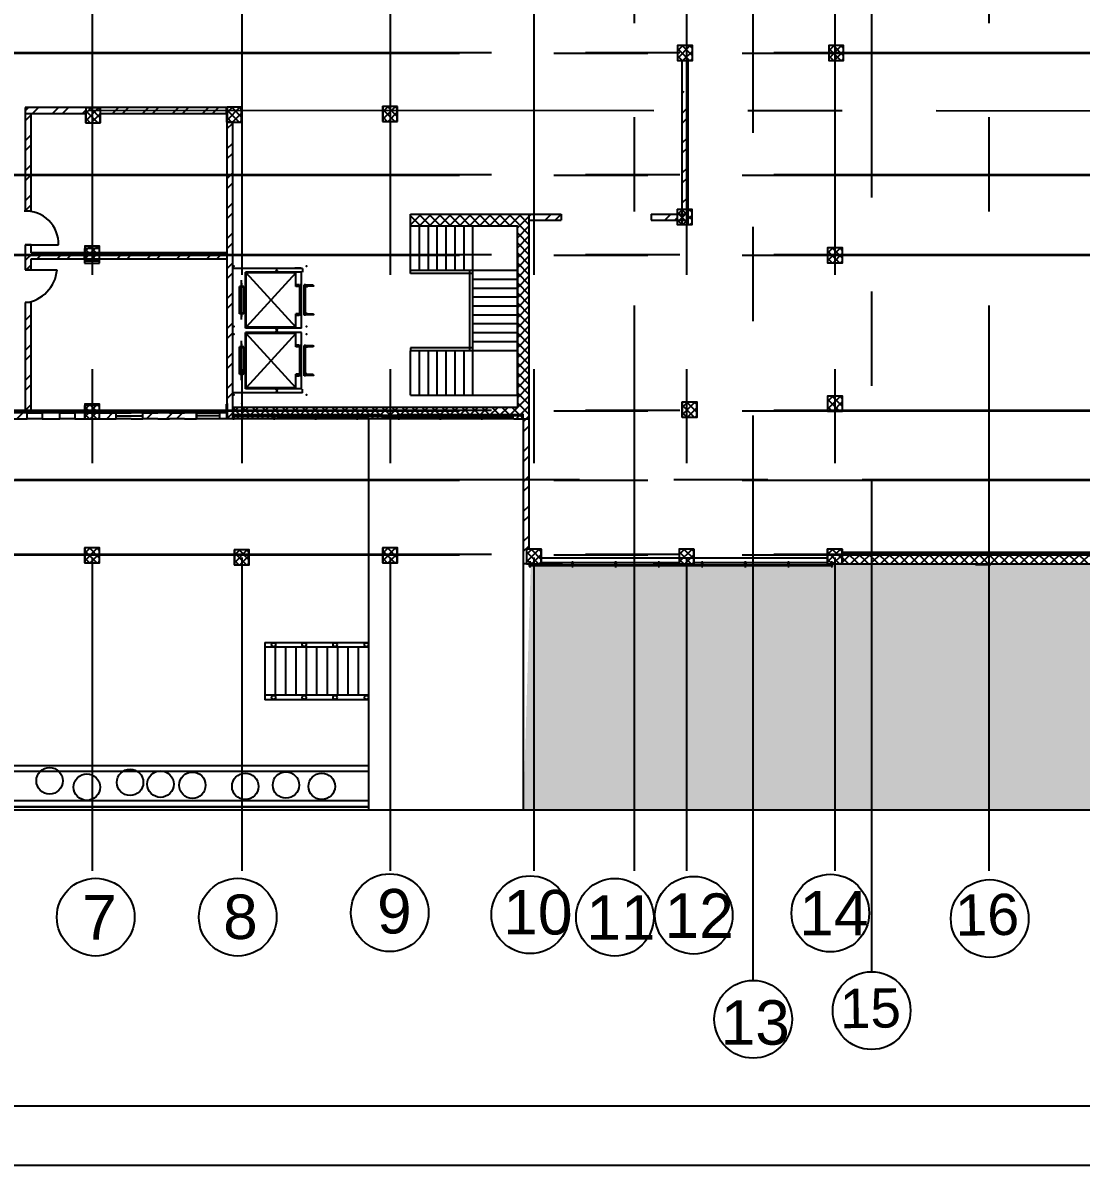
# Model space of a CAD drawing. Header units: millimetres. Extents: x 3062 to 3755, y 1606 to 1663.
# Drawn here: x 3095.24 to 3113.08, y 1606.32 to 1625.57 of the extents above; entities that cross this region are included whole.
import ezdxf

# ---------------------------------------------------------------- set-up
doc = ezdxf.new("R2010")
doc.units = ezdxf.units.MM
doc.linetypes.add('CENTER2', pattern=[28.575, 19.05, -3.175, 3.175, -3.175])
doc.linetypes.add('Dash', pattern=[6.35, 3.175, -3.175])
for name, color, linetype, lineweight in [('A-COLS', 52, 'Continuous', 9), ('A-GLAZ-CURT', 52, 'Continuous', 9), ('A-GLAZ-CWMG', 51, 'Continuous', 9)]:
    doc.layers.add(name, color=color, linetype=linetype, lineweight=lineweight)
for name, color, linetype in [('A-Flor-Strs', 12, 'Continuous'), ('m7aor', 4, 'Continuous'), ('WORK', 7, 'Continuous')]:
    doc.layers.add(name, color=color, linetype=linetype)
doc.styles.get("Standard").update_dxf_attribs({"font": 'arial.ttf'})
pattern_1 = [(45, (1101.66629, 870.09047), (-0.084189901, 0.084189901), []), (135, (1101.66629, 870.09047), (-0.084189901, -0.084189901), [])]
pattern_2 = [(45, (1101.6663, 870.09047), (-0.252569703, 0.252569703), []), (45, (1101.83467, 870.09047), (-0.252569703, 0.252569703), [])]

# ---------------------------------------------------------------- blocks, each defined once
blk = doc.blocks.new('M_Rectangular Column - 50_50-377117-Level 1')
at = {"layer": 'A-COLS'}
for p, q in [((250, 250), (-250, 250)), ((-250, 250), (-250, -250)), ((250, -250), (250, 250)), ((-250, -250), (250, -250))]:
    blk.add_line(p, q, dxfattribs=at)
blk = doc.blocks.new('M_Rectangular Column - 50_50-407330-Level 1')
at = {"layer": 'A-COLS', "lineweight": 25}
for p, q in [((250, 250), (-250, 250)), ((-250, 250), (-250, -250)), ((250, -250), (250, 250)), ((-250, -250), (250, -250))]:
    blk.add_line(p, q, dxfattribs=at)
blk = doc.blocks.new('System Panel - Glazed-V11-Level 1')
at = {"layer": 'A-GLAZ-CURT', "lineweight": 18}
for p, q in [((704, 49), (-704, 49)), ((-704, 49), (-704, 25)), ((-704, 25), (704, 25)), ((704, 25), (704, 49))]:
    blk.add_line(p, q, dxfattribs=at)
blk = doc.blocks.new('System Panel - Glazed-V16-Level 1')
at = {"layer": 'A-GLAZ-CURT', "lineweight": 18}
for p, q in [((704, 49), (-704, 49)), ((-704, 49), (-704, 25)), ((-704, 25), (704, 25)), ((704, 25), (704, 49))]:
    blk.add_line(p, q, dxfattribs=at)
blk = doc.blocks.new('System Panel - Glazed-V18-Level 1')
at = {"layer": 'A-GLAZ-CURT', "lineweight": 18}
for p, q in [((691, 49), (-691, 49)), ((-691, 49), (-691, 25)), ((-691, 25), (691, 25)), ((691, 25), (691, 49))]:
    blk.add_line(p, q, dxfattribs=at)
blk = doc.blocks.new('Rectangular Mullion - 50 x 150mm-V24-Level 1')
at = {"layer": 'A-GLAZ-CWMG'}
blk.add_line((151507, -39912), (151507, -38630), dxfattribs=at)
blk = doc.blocks.new('Rectangular Mullion - 50 x 150mm-403559-Level 1')
at = {"layer": 'A-GLAZ-CWMG'}
blk.add_line((151507, -20969), (151507, -19562), dxfattribs=at)
blk = doc.blocks.new('Rectangular Mullion - 50 x 150mm-V26-Level 1')
at = {"layer": 'A-GLAZ-CWMG'}
blk.add_line((151507, -48270), (151507, -47247), dxfattribs=at)
blk = doc.blocks.new('Rectangular Mullion - 50 x 150mm-V27-Level 1')
at = {"layer": 'A-GLAZ-CWMG', "lineweight": 25}
for p, q in [((-50, 75), (0, 75)), ((-50, -75), (-50, 75)), ((0, 75), (0, -75)), ((0, -75), (-50, -75))]:
    blk.add_line(p, q, dxfattribs=at)
blk = doc.blocks.new('Rectangular Mullion - 50 x 150mm-V29-Level 1')
at = {"layer": 'A-GLAZ-CWMG', "lineweight": 25}
for p, q in [((-25, 75), (25, 75)), ((-25, -75), (-25, 75)), ((25, 75), (25, -75)), ((25, -75), (-25, -75))]:
    blk.add_line(p, q, dxfattribs=at)
blk = doc.blocks.new('Rectangular Mullion - 50 x 150mm-V30-Level 1')
at = {"layer": 'A-GLAZ-CWMG', "lineweight": 25}
for p, q in [((-25, 75), (25, 75)), ((-25, -75), (-25, 75)), ((25, 75), (25, -75)), ((25, -75), (-25, -75))]:
    blk.add_line(p, q, dxfattribs=at)
blk = doc.blocks.new('System Panel - Glazed-413818-Level 1')
at = {"layer": 'A-GLAZ-CURT', "lineweight": 18}
for p, q in [((663, 49), (-663, 49)), ((-663, 49), (-663, 25)), ((-663, 25), (663, 25)), ((663, 25), (663, 49))]:
    blk.add_line(p, q, dxfattribs=at)
blk = doc.blocks.new('System Panel - Glazed-413819-Level 1')
at = {"layer": 'A-GLAZ-CURT', "lineweight": 18}
for p, q in [((675, 49), (-675, 49)), ((-675, 49), (-675, 25)), ((-675, 25), (675, 25)), ((675, 25), (675, 49))]:
    blk.add_line(p, q, dxfattribs=at)
blk = doc.blocks.new('System Panel - Glazed-V52-Level 1')
at = {"layer": 'A-GLAZ-CURT', "lineweight": 18}
for p, q in [((675, 49), (-675, 49)), ((-675, 49), (-675, 25)), ((-675, 25), (675, 25)), ((675, 25), (675, 49))]:
    blk.add_line(p, q, dxfattribs=at)
blk = doc.blocks.new('Rectangular Mullion - 50 x 150mm-413814-Level 1')
at = {"layer": 'A-GLAZ-CWMG'}
blk.add_line((146407, -57305), (146407, -58630), dxfattribs=at)
blk = doc.blocks.new('Rectangular Mullion - 50 x 150mm-413815-Level 1')
at = {"layer": 'A-GLAZ-CWMG'}
blk.add_line((146407, -55905), (146407, -57255), dxfattribs=at)
blk = doc.blocks.new('Rectangular Mullion - 50 x 150mm-V53-Level 1')
at = {"layer": 'A-GLAZ-CWMG'}
for p, q in [((146407, -53105), (146407, -53130)), ((146407, -53630), (146407, -54455))]:
    blk.add_line(p, q, dxfattribs=at)
blk = doc.blocks.new('Rectangular Mullion - 50 x 150mm-V34-Level 1')
at = {"layer": 'A-GLAZ-CWMG', "lineweight": 25}
for p, q in [((-50, 75), (0, 75)), ((-50, -75), (-50, 75)), ((0, 75), (0, -75)), ((0, -75), (-50, -75))]:
    blk.add_line(p, q, dxfattribs=at)
blk = doc.blocks.new('Rectangular Mullion - 50 x 150mm-V41-Level 1')
at = {"layer": 'A-GLAZ-CWMG', "lineweight": 25}
for p, q in [((0, 75), (-50, 75)), ((-50, 75), (-50, -75)), ((0, -75), (0, 75)), ((-50, -75), (0, -75))]:
    blk.add_line(p, q, dxfattribs=at)
blk = doc.blocks.new('Rectangular Mullion - 50 x 150mm-V42-Level 1')
at = {"layer": 'A-GLAZ-CWMG', "lineweight": 25}
for p, q in [((-25, 75), (25, 75)), ((-25, -75), (-25, 75)), ((25, 75), (25, -75)), ((25, -75), (-25, -75))]:
    blk.add_line(p, q, dxfattribs=at)
blk = doc.blocks.new('System Panel - Glazed-V17-Level 1')
at = {"layer": 'A-GLAZ-CURT', "lineweight": 18}
for p, q in [((704, 49), (-704, 49)), ((-704, 49), (-704, 25)), ((-704, 25), (704, 25)), ((704, 25), (704, 49))]:
    blk.add_line(p, q, dxfattribs=at)
blk = doc.blocks.new('Rectangular Mullion - 50 x 150mm-V25-Level 1')
at = {"layer": 'A-GLAZ-CWMG'}
for p, q in [((151507, -43130), (151507, -42876)), ((151507, -44283), (151507, -43630))]:
    blk.add_line(p, q, dxfattribs=at)
blk = doc.blocks.new('Rectangular Mullion - 50 x 150mm-V31-Level 1')
at = {"layer": 'A-GLAZ-CWMG', "lineweight": 25}
for p, q in [((-25, 75), (25, 75)), ((-25, -75), (-25, 75)), ((25, 75), (25, -75)), ((25, -75), (-25, -75))]:
    blk.add_line(p, q, dxfattribs=at)
blk = doc.blocks.new('AP11AA')
for p, q in [((-945, 166), (-945, 2063)), ((945, 2063), (-945, 2063)), ((-915, 366), (-915, 2033)), ((915, 2033), (-915, 2033)), ((915, 366), (-915, 2033)), ((-915, 366), (915, 2033)), ((658, 2188), (-668, 2188)), ((-535, 2163), (-535, 2213)), ((-485, 2163), (-485, 2213)), ((-435, 2213), (-485, 2213)), ((-435, 2163), (-485, 2163)), ((460, 2263), (-460, 2263)), ((-460, 2113), (-460, 2263)), ((460, 2113), (-460, 2113)), ((-435, 2163), (-435, 2213)), ((485, 2213), (435, 2213)), ((435, 2163), (435, 2213)), ((485, 2163), (435, 2163)), ((460, 2113), (460, 2263)), ((485, 2163), (485, 2213)), ((535, 2163), (535, 2213)), ((915, 366), (915, 2033)), ((945, 166), (945, 2063)), ((-1070, 957), (-1070, 1057)), ((-970, 1007), (-1070, 1007)), ((-970, 957), (-970, 1057)), ((970, 957), (970, 1057)), ((970, 1007), (1070, 1007)), ((1070, 957), (1070, 1057)), ((945, 166), (-945, 166)), ((-460, 366), (-915, 366)), ((-520, 246), (-520, 366)), ((-460, 246), (-520, 246)), ((510, 226), (-510, 226)), ((-510, 186), (-510, 226)), ((510, 186), (-510, 186)), ((510, 79), (-510, 79)), ((-510, 39), (-510, 79)), ((510, 39), (-510, 39)), ((-500, -225), (-500, 25)), ((-460, 25), (-500, 25)), ((-460, 246), (-460, 366)), ((-450, -15), (-450, 15)), ((0, 186), (0, 226)), ((0, 39), (0, 79)), ((450, -15), (450, 15)), ((915, 366), (460, 366)), ((460, 246), (460, 366)), ((520, 246), (460, 246)), ((500, 25), (460, 25)), ((500, -225), (500, 25)), ((510, 186), (510, 226)), ((510, 39), (510, 79)), ((520, 246), (520, 366)), ((-480, -235), (-490, -235)), ((-470, -225), (-470, -25)), ((-460, -25), (-470, -25)), ((470, -25), (460, -25)), ((470, -225), (470, -25)), ((490, -235), (480, -235))]:
    blk.add_line(p, q)
for centre, start, end in [((-460, 15), 0, 90), ((460, 15), 90, 180), ((-490, -225), 180, 270), ((-480, -225), 270, 0), ((-460, -15), 270, 0), ((460, -15), 180, 270), ((480, -225), 180, 270), ((490, -225), 270, 0)]:
    blk.add_arc(centre, 10, start, end)
for p in [(-1150, 2450), (1150, 2450), (-1150, 0), (1150, 0)]:
    blk.add_point(p)

msp = doc.modelspace()

# ---------------------------------------------------------------- hatches: boundary and pattern name
at = {"layer": 'WORK'}
h = msp.add_hatch(dxfattribs=at)
h.set_pattern_fill('EARTH', color=256, scale=0.105)
h.set_pattern_definition([(0, (1095.5459, 866.78954), (0.66675, 0.66675), [0.66675, -0.66675]), (0, (1095.5459, 867.0396), (0.66675, 0.66675), [0.66675, -0.66675]), (0, (1095.5459, 867.2896), (0.66675, 0.66675), [0.66675, -0.66675]), (90, (1095.62924, 867.37295), (-0.66675, 0.66675), [0.66675, -0.66675]), (90, (1095.8793, 867.37295), (-0.66675, 0.66675), [0.66675, -0.66675]), (90, (1096.1293, 867.37295), (-0.66675, 0.66675), [0.66675, -0.66675])])
h.paths.add_polyline_path([(3129.257, 1643.407), (3103.676, 1643.407), (3103.676, 1639.41), (3105.425, 1639.41), (3105.425, 1639.424), (3105.676, 1639.424), (3107.425, 1639.422), (3107.425, 1639.424), (3107.676, 1639.424), (3109.425, 1639.422), (3109.425, 1639.424), (3109.676, 1639.424), (3121.676, 1639.41), (3121.676, 1628.988), (3119.176, 1628.988), (3119.176, 1616.452), (3118.92, 1616.452), (3108.888, 1616.452), (3108.888, 1616.41), (3108.801, 1616.41), (3108.801, 1616.423), (3108.159, 1616.423), (3108.159, 1616.41), (3108.134, 1616.41), (3107.431, 1616.423), (3107.431, 1616.41), (3107.406, 1616.41), (3106.702, 1616.423), (3106.702, 1616.41), (3106.551, 1616.41), (3106.551, 1616.423), (3105.974, 1616.423), (3105.974, 1616.41), (3105.949, 1616.41), (3105.245, 1616.423), (3105.245, 1616.41), (3105.22, 1616.41), (3104.517, 1616.423), (3104.517, 1616.41), (3104.492, 1616.41), (3103.801, 1616.423), (3103.801, 1616.41), (3103.676, 1612.307), (3129.257, 1612.307)])
h = msp.add_hatch(dxfattribs=at)
h.set_pattern_fill('ANSI32', color=256, scale=0.0375)
h.set_pattern_definition(pattern_2)
h.paths.add_polyline_path([(3106.448, 1627.871), (3106.348, 1627.871), (3106.348, 1626.948), (3106.448, 1626.948)])
h.paths.add_polyline_path([(3106.448, 1624.422), (3106.348, 1624.422), (3106.348, 1622.428), (3106.448, 1622.428)])
h.paths.add_polyline_path([(3106.274, 1622.347), (3105.833, 1622.347), (3105.833, 1622.247), (3106.274, 1622.247)])
h.paths.add_polyline_path([(3104.316, 1622.347), (3103.776, 1622.347), (3103.776, 1622.247), (3104.316, 1622.247)])
at = {"layer": 'WORK', "ltscale": 0.53}
h = msp.add_hatch(dxfattribs=at)
h.set_pattern_fill('ANSI37', color=256, scale=0.028, angle=-90)
h.set_pattern_definition([(315, (2132.63035, 4258.58851), (0.0628617928, 0.0628617928), []), (45, (2132.63035, 4258.58851), (-0.0628617928, 0.0628617928), [])])
h.paths.add_polyline_path([(3106.526, 1624.938), (3106.526, 1625.188), (3106.276, 1625.188), (3106.276, 1624.938), (3106.376, 1624.938)])
h = msp.add_hatch(dxfattribs=at)
h.set_pattern_fill('ANSI37', color=256, scale=0.028, angle=-90)
h.set_pattern_definition([(315, (2135.18087, 4258.58851), (0.0628617928, 0.0628617928), []), (45, (2135.18087, 4258.58851), (-0.0628617928, 0.0628617928), [])])
h.paths.add_polyline_path([(3109.076, 1624.938), (3109.076, 1625.188), (3108.826, 1625.188), (3108.826, 1624.938), (3108.926, 1624.938)])
at = {"layer": 'WORK'}
h = msp.add_hatch(dxfattribs=at)
h.set_pattern_fill('ANSI32', color=256, scale=0.0375)
h.set_pattern_definition(pattern_2)
h.paths.add_polyline_path([(3103.776, 1618.897), (3103.676, 1618.897), (3103.676, 1616.452), (3103.728, 1616.452), (3103.728, 1616.702), (3103.776, 1616.702)])
h.paths.add_polyline_path([(3098.675, 1621.697), (3096.533, 1621.697), (3096.533, 1621.597), (3098.675, 1621.597)])
h.paths.add_polyline_path([(3098.776, 1623.899), (3098.681, 1623.899), (3098.676, 1623.899), (3098.676, 1621.697), (3098.676, 1618.997), (3098.675, 1618.997), (3098.676, 1618.897), (3098.776, 1618.897), (3098.776, 1619.097)])
h.paths.add_polyline_path([(3098.674, 1624.147), (3096.299, 1624.147), (3096.299, 1624.138), (3096.549, 1624.138), (3096.549, 1624.047), (3098.675, 1624.047)])
h.paths.add_polyline_path([(3096.299, 1624.147), (3095.278, 1624.147), (3095.278, 1624.047), (3096.294, 1624.047), (3096.294, 1623.888), (3096.299, 1623.888)])
h.paths.add_polyline_path([(3095.378, 1624.047), (3095.278, 1624.047), (3095.278, 1622.397), (3095.378, 1622.397)])
h.paths.add_polyline_path([(3096.278, 1621.697), (3095.378, 1621.697), (3095.378, 1621.83), (3095.278, 1621.83), (3095.278, 1621.41), (3095.378, 1621.41), (3095.378, 1621.597), (3096.278, 1621.597)])
h.paths.add_polyline_path([(3094.176, 1618.897), (3095.313, 1618.897), (3095.313, 1618.997), (3095.278, 1618.997), (3094.201, 1618.997), (3094.201, 1618.96), (3094.176, 1618.96), (3094.176, 1619.035), (3094.176, 1623.057), (3094.127, 1623.057), (3094.127, 1622.807), (3094.076, 1622.807), (3094.076, 1621.77), (3094.136, 1621.77), (3094.136, 1621.52), (3094.076, 1621.52), (3094.076, 1619.222), (3094.156, 1619.222), (3094.156, 1618.972), (3094.076, 1618.972), (3094.076, 1616.747), (3094.156, 1616.747), (3094.156, 1616.497), (3094.076, 1616.497), (3094.076, 1616.46), (3094.051, 1616.46), (3094.051, 1616.497), (3093.906, 1616.497), (3093.906, 1616.51), (3093.363, 1616.51), (3093.363, 1616.46), (3093.338, 1616.46), (3093.338, 1616.51), (3092.638, 1616.51), (3092.638, 1616.46), (3092.613, 1616.46), (3092.613, 1616.51), (3091.913, 1616.51), (3091.913, 1616.46), (3091.888, 1616.46), (3091.888, 1616.522), (3091.188, 1616.522), (3091.188, 1616.46), (3091.163, 1616.46), (3091.163, 1616.497), (3090.463, 1616.497), (3090.463, 1616.46), (3090.438, 1616.46), (3090.438, 1616.497), (3089.738, 1616.497), (3089.738, 1616.46), (3089.713, 1616.46), (3089.713, 1616.497), (3089.026, 1616.497), (3089.026, 1616.46), (3089.001, 1616.46), (3089.001, 1616.469), (3088.747, 1616.469), (3088.747, 1616.719), (3088.776, 1616.719), (3088.776, 1619.026), (3088.744, 1619.026), (3088.744, 1619.276), (3088.776, 1619.276), (3088.776, 1621.524), (3088.746, 1621.524), (3088.746, 1621.774), (3088.776, 1621.774), (3088.776, 1622.803), (3088.737, 1622.803), (3088.732, 1622.803), (3088.732, 1623.057), (3088.332, 1623.057), (3088.332, 1622.957), (3088.676, 1622.957), (3088.676, 1617.747), (3088.676, 1617.71), (3088.651, 1617.71), (3088.651, 1617.747), (3088.353, 1617.747), (3088.353, 1617.647), (3088.676, 1617.647), (3088.676, 1616.397), (3094.176, 1616.397)])
h.paths.add_polyline_path([(3095.378, 1620.857), (3095.278, 1620.857), (3095.278, 1618.997), (3095.313, 1618.997), (3095.378, 1618.997)])
at = {"layer": 'WORK', "ltscale": 0.53}
h = msp.add_hatch(dxfattribs=at)
h.set_pattern_fill('ANSI37', color=256, scale=0.028, angle=-90)
h.set_pattern_definition([(315, (2122.65366, 4257.53845), (0.0628617928, 0.0628617928), []), (45, (2122.65366, 4257.53845), (-0.0628617928, 0.0628617928), [])])
h.paths.add_polyline_path([(3096.549, 1623.888), (3096.549, 1624.138), (3096.299, 1624.138), (3096.299, 1623.888), (3096.399, 1623.888)])
h = msp.add_hatch(dxfattribs=at)
h.set_pattern_fill('ANSI37', color=256, scale=0.028, angle=-90)
h.set_pattern_definition([(315, (2125.03559, 4257.54895), (0.0628617928, 0.0628617928), []), (45, (2125.03559, 4257.54895), (-0.0628617928, 0.0628617928), [])])
h.paths.add_polyline_path([(3098.931, 1623.899), (3098.931, 1624.149), (3098.681, 1624.149), (3098.681, 1623.899), (3098.781, 1623.899)])
h = msp.add_hatch(dxfattribs=at)
h.set_pattern_fill('ANSI37', color=256, scale=0.028, angle=-90)
h.set_pattern_definition([(315, (2127.66059, 4257.56248), (0.0628617928, 0.0628617928), []), (45, (2127.66059, 4257.56248), (-0.0628617928, 0.0628617928), [])])
h.paths.add_polyline_path([(3101.556, 1623.912), (3101.556, 1624.162), (3101.306, 1624.162), (3101.306, 1623.912), (3101.406, 1623.912)])
at = {"layer": 'WORK'}
h = msp.add_hatch(dxfattribs=at)
h.set_pattern_fill('ANSI32', color=256, scale=0.0375)
h.set_pattern_definition(pattern_2)
h.paths.add_polyline_path([(3098.163, 1618.997), (3097.963, 1618.997), (3097.913, 1618.997), (3097.713, 1618.997), (3097.513, 1618.997), (3097.263, 1618.997), (3097.263, 1618.897), (3097.513, 1618.897), (3097.713, 1618.897), (3097.963, 1618.897), (3098.163, 1618.897)])
h.paths.add_polyline_path([(3096.813, 1618.997), (3096.533, 1618.997), (3096.533, 1618.897), (3096.813, 1618.897)])
h.paths.add_polyline_path([(3098.675, 1618.997), (3098.553, 1618.997), (3098.553, 1618.897), (3098.676, 1618.897)])
h.paths.add_polyline_path([(3098.776, 1623.899), (3098.676, 1623.899), (3098.676, 1621.697), (3098.676, 1618.997), (3098.675, 1618.997), (3098.676, 1618.897), (3098.776, 1618.897), (3098.776, 1619.097)])
h.paths.add_polyline_path([(3098.93, 1619.153), (3098.93, 1619.253), (3098.776, 1619.253), (3098.776, 1619.153)])
h = msp.add_hatch(dxfattribs=at)
h.set_pattern_fill('ANSI32', color=256, scale=0.0375)
h.set_pattern_definition(pattern_2)
h.paths.add_polyline_path([(3091.298, 1623.042), (3091.548, 1623.042), (3091.554, 1623.042), (3091.554, 1622.957), (3092.028, 1622.957), (3092.028, 1623.057), (3090.734, 1623.057), (3090.734, 1622.957), (3091.298, 1622.957)], flags=17)
h.paths.add_polyline_path([(3089.914, 1623.057), (3088.737, 1623.057), (3088.737, 1623.053), (3088.988, 1623.053), (3088.988, 1622.957), (3089.914, 1622.957)], flags=17)
h.paths.add_polyline_path([(3088.732, 1623.057), (3088.332, 1623.057), (3088.332, 1622.957), (3088.676, 1622.957), (3088.676, 1617.747), (3088.676, 1617.71), (3088.651, 1617.71), (3088.651, 1617.747), (3088.353, 1617.747), (3088.353, 1617.647), (3088.676, 1617.647), (3088.676, 1616.397), (3094.176, 1616.397), (3094.176, 1618.897), (3095.313, 1618.897), (3095.313, 1618.997), (3094.201, 1618.997), (3094.201, 1618.96), (3094.176, 1618.96), (3094.176, 1619.035), (3094.176, 1623.057), (3094.127, 1623.057), (3094.127, 1622.807), (3094.076, 1622.807), (3094.076, 1621.77), (3094.136, 1621.77), (3094.136, 1621.52), (3094.076, 1621.52), (3094.076, 1619.222), (3094.156, 1619.222), (3094.156, 1618.972), (3094.076, 1618.972), (3094.076, 1616.747), (3094.156, 1616.747), (3094.156, 1616.497), (3094.076, 1616.497), (3094.076, 1616.46), (3094.051, 1616.46), (3094.051, 1616.497), (3093.906, 1616.497), (3093.906, 1616.51), (3093.363, 1616.51), (3093.363, 1616.46), (3093.338, 1616.46), (3093.338, 1616.51), (3092.638, 1616.51), (3092.638, 1616.46), (3092.613, 1616.46), (3092.613, 1616.51), (3091.913, 1616.51), (3091.913, 1616.46), (3091.888, 1616.46), (3091.888, 1616.522), (3091.188, 1616.522), (3091.188, 1616.46), (3091.163, 1616.46), (3091.163, 1616.497), (3090.463, 1616.497), (3090.463, 1616.46), (3090.438, 1616.46), (3090.438, 1616.497), (3089.738, 1616.497), (3089.738, 1616.46), (3089.713, 1616.46), (3089.713, 1616.497), (3089.026, 1616.497), (3089.026, 1616.46), (3089.001, 1616.46), (3089.001, 1616.469), (3088.747, 1616.469), (3088.747, 1616.719), (3088.776, 1616.719), (3088.776, 1619.026), (3088.744, 1619.026), (3088.744, 1619.276), (3088.776, 1619.276), (3088.776, 1621.524), (3088.746, 1621.524), (3088.746, 1621.774), (3088.776, 1621.774), (3088.776, 1622.803), (3088.737, 1622.803), (3088.732, 1622.803)])
h.paths.add_polyline_path([(3086.311, 1623.048), (3086.316, 1623.057), (3085.511, 1623.057), (3085.511, 1622.957), (3086.311, 1622.957)])
h.paths.add_polyline_path([(3084.842, 1622.957), (3084.067, 1622.957), (3084.067, 1622.801), (3084.061, 1622.801), (3084.061, 1623.051), (3083.817, 1623.051), (3083.811, 1623.051), (3081.524, 1623.057), (3084.842, 1623.057)])
h = msp.add_hatch(dxfattribs=at)
h.set_pattern_fill('ANSI37', color=256, scale=0.0375)
h.set_pattern_definition(pattern_1)
h.paths.add_polyline_path([(3103.776, 1621.597), (3103.776, 1622.347), (3101.776, 1622.347), (3101.776, 1622.147), (3103.576, 1622.147), (3103.576, 1619.297), (3103.576, 1619.097), (3098.776, 1619.097), (3098.776, 1618.897), (3103.516, 1618.897), (3103.776, 1618.897)])
h.paths.add_polyline_path([(3103.676, 1618.975), (3103.676, 1618.9), (3103.651, 1618.9), (3103.651, 1618.947), (3102.988, 1618.947), (3102.988, 1618.959), (3103.651, 1618.959), (3103.651, 1618.975)], flags=16)
h.paths.add_polyline_path([(3102.963, 1618.959), (3102.963, 1618.947), (3102.288, 1618.947), (3102.288, 1618.959)], flags=16)
h.paths.add_polyline_path([(3102.263, 1618.959), (3102.263, 1618.947), (3101.588, 1618.947), (3101.588, 1618.959)], flags=16)
h.paths.add_polyline_path([(3101.563, 1618.959), (3101.563, 1618.947), (3100.888, 1618.947), (3100.888, 1618.959)], flags=16)
h.paths.add_polyline_path([(3098.801, 1618.959), (3099.463, 1618.959), (3099.463, 1618.947), (3098.801, 1618.947)], flags=16)
h.paths.add_polyline_path([(3100.863, 1618.959), (3100.863, 1618.947), (3100.188, 1618.947), (3100.188, 1618.959)], flags=16)
h.paths.add_polyline_path([(3100.163, 1618.959), (3100.163, 1618.947), (3099.488, 1618.947), (3099.488, 1618.959)], flags=16)
at = {"layer": 'WORK', "ltscale": 0.53}
h = msp.add_hatch(dxfattribs=at)
h.set_pattern_fill('ANSI37', color=256, scale=0.028, angle=-90)
h.set_pattern_definition([(315, (2132.62661, 4255.82495), (0.0628617928, 0.0628617928), []), (45, (2132.62661, 4255.82495), (-0.0628617928, 0.0628617928), [])])
h.paths.add_polyline_path([(3106.522, 1622.175), (3106.522, 1622.425), (3106.272, 1622.425), (3106.272, 1622.175), (3106.372, 1622.175)])
h = msp.add_hatch(dxfattribs=at)
h.set_pattern_fill('ANSI37', color=256, scale=0.028, angle=-90)
h.set_pattern_definition([(315, (2122.63787, 4255.21002), (0.0628617928, 0.0628617928), []), (45, (2122.63787, 4255.21002), (-0.0628617928, 0.0628617928), [])])
h.paths.add_polyline_path([(3096.533, 1621.56), (3096.533, 1621.81), (3096.283, 1621.81), (3096.283, 1621.56), (3096.383, 1621.56)])
h = msp.add_hatch(dxfattribs=at)
h.set_pattern_fill('ANSI37', color=256, scale=0.028, angle=-90)
h.set_pattern_definition([(315, (2135.16122, 4255.178825), (0.0628617928, 0.0628617928), []), (45, (2135.16122, 4255.178825), (-0.0628617928, 0.0628617928), [])])
h.paths.add_polyline_path([(3109.057, 1621.529), (3109.057, 1621.779), (3108.807, 1621.779), (3108.807, 1621.529), (3108.907, 1621.529)])
h = msp.add_hatch(dxfattribs=at)
h.set_pattern_fill('ANSI37', color=256, scale=0.028, angle=-90)
h.set_pattern_definition([(315, (2135.16122, 4252.67911), (0.0628617928, 0.0628617928), []), (45, (2135.16122, 4252.67911), (-0.0628617928, 0.0628617928), [])])
h.paths.add_polyline_path([(3109.057, 1619.029), (3109.057, 1619.279), (3108.807, 1619.279), (3108.807, 1619.029), (3108.907, 1619.029)])
h = msp.add_hatch(dxfattribs=at)
h.set_pattern_fill('ANSI37', color=256, scale=0.028, angle=-90)
h.set_pattern_definition([(315, (2122.63787, 4252.54653), (0.0628617928, 0.0628617928), []), (45, (2122.63787, 4252.54653), (-0.0628617928, 0.0628617928), [])])
h.paths.add_polyline_path([(3096.533, 1618.896), (3096.533, 1619.146), (3096.283, 1619.146), (3096.283, 1618.896), (3096.383, 1618.896)])
h = msp.add_hatch(dxfattribs=at)
h.set_pattern_fill('ANSI37', color=256, scale=0.028, angle=-90)
h.set_pattern_definition([(315, (2132.70817, 4252.5794), (0.0628617928, 0.0628617928), []), (45, (2132.70817, 4252.5794), (-0.0628617928, 0.0628617928), [])])
h.paths.add_polyline_path([(3106.604, 1618.929), (3106.604, 1619.179), (3106.354, 1619.179), (3106.354, 1618.929), (3106.454, 1618.929)])
h = msp.add_hatch(dxfattribs=at)
h.set_pattern_fill('ANSI37', color=256, scale=0.028, angle=-90)
h.set_pattern_definition([(315, (2122.63787, 4250.12252), (0.0628617928, 0.0628617928), []), (45, (2122.63787, 4250.12252), (-0.0628617928, 0.0628617928), [])])
h.paths.add_polyline_path([(3096.533, 1616.472), (3096.533, 1616.722), (3096.283, 1616.722), (3096.283, 1616.472), (3096.383, 1616.472)])
h = msp.add_hatch(dxfattribs=at)
h.set_pattern_fill('ANSI37', color=256, scale=0.028, angle=-90)
h.set_pattern_definition([(315, (2125.159455, 4250.0881), (0.0628617928, 0.0628617928), []), (45, (2125.159455, 4250.0881), (-0.0628617928, 0.0628617928), [])])
h.paths.add_polyline_path([(3099.055, 1616.438), (3099.055, 1616.688), (3098.805, 1616.688), (3098.805, 1616.438), (3098.905, 1616.438)])
h = msp.add_hatch(dxfattribs=at)
h.set_pattern_fill('ANSI37', color=256, scale=0.028, angle=-90)
h.set_pattern_definition([(315, (2127.66059, 4250.12252), (0.0628617928, 0.0628617928), []), (45, (2127.66059, 4250.12252), (-0.0628617928, 0.0628617928), [])])
h.paths.add_polyline_path([(3101.556, 1616.472), (3101.556, 1616.722), (3101.306, 1616.722), (3101.306, 1616.472), (3101.406, 1616.472)])
h = msp.add_hatch(dxfattribs=at)
h.set_pattern_fill('ANSI37', color=256, scale=0.028, angle=-90)
h.set_pattern_definition([(315, (2130.08232, 4250.10221), (0.0628617928, 0.0628617928), []), (45, (2130.08232, 4250.10221), (-0.0628617928, 0.0628617928), [])])
h.paths.add_polyline_path([(3103.978, 1616.452), (3103.978, 1616.702), (3103.728, 1616.702), (3103.728, 1616.452), (3103.828, 1616.452)])
h = msp.add_hatch(dxfattribs=at)
h.set_pattern_fill('ANSI37', color=256, scale=0.028, angle=-90)
h.set_pattern_definition([(315, (2132.66059, 4250.10252), (0.0628617928, 0.0628617928), []), (45, (2132.66059, 4250.10252), (-0.0628617928, 0.0628617928), [])])
h.paths.add_polyline_path([(3106.556, 1616.452), (3106.556, 1616.702), (3106.306, 1616.702), (3106.306, 1616.452), (3106.406, 1616.452)])
h = msp.add_hatch(dxfattribs=at)
h.set_pattern_fill('ANSI37', color=256, scale=0.028, angle=-90)
h.set_pattern_definition([(315, (2135.16059, 4250.10252), (0.0628617928, 0.0628617928), []), (45, (2135.16059, 4250.10252), (-0.0628617928, 0.0628617928), [])])
h.paths.add_polyline_path([(3109.056, 1616.452), (3109.056, 1616.702), (3108.806, 1616.702), (3108.806, 1616.452), (3108.906, 1616.452)])
at = {"layer": 'WORK'}
h = msp.add_hatch(dxfattribs=at)
h.set_pattern_fill('ANSI37', color=256, scale=0.0375)
h.set_pattern_definition(pattern_1)
h.paths.add_polyline_path([(3119.17, 1616.652), (3118.976, 1616.652), (3118.976, 1616.452), (3119.17, 1616.452)])
h.paths.add_polyline_path([(3118.976, 1616.652), (3109.056, 1616.652), (3109.056, 1616.452), (3118.976, 1616.452)])

# ---------------------------------------------------------------- linework, layer by layer
for p, q in [((3063.442, 1607.319), (3138.442, 1607.319)), ((3062.442, 1606.319), (3139.442, 1606.319))]:
    msp.add_line(p, q)
for centre in [(3096.466, 1610.499), (3098.861, 1610.499), (3101.424, 1610.574), (3103.792, 1610.54), (3105.219, 1610.498), (3106.55, 1610.532), (3108.852, 1610.567), (3111.539, 1610.476), (3107.551, 1608.777), (3109.548, 1608.924)]:
    msp.add_circle(centre, 0.655)
at = {"layer": 'm7aor', "linetype": 'CENTER2', "ltscale": 0.5}
for p, q in [((3109.548, 1646.443), (3109.548, 1609.579)), ((3107.551, 1609.432), (3107.551, 1646.296)), ((3096.408, 1645.138), (3096.408, 1611.282)), ((3098.93, 1645.138), (3098.93, 1611.282)), ((3101.431, 1645.138), (3101.431, 1611.282)), ((3103.853, 1645.138), (3103.853, 1611.282)), ((3105.551, 1611.282), (3105.551, 1645.138)), ((3106.428, 1645.138), (3106.428, 1611.282)), ((3108.928, 1645.138), (3108.928, 1611.282)), ((3111.528, 1611.282), (3111.528, 1645.138)), ((3131.713, 1625.067), (3067.775, 1625.067)), ((3131.176, 1625.056), (3067.775, 1625.056)), ((3067.775, 1624.109), (3133.041, 1624.084)), ((3131.713, 1623.013), (3067.775, 1623.013)), ((3131.176, 1623.002), (3067.775, 1623.002)), ((3131.713, 1621.665), (3067.775, 1621.665)), ((3131.176, 1621.654), (3067.775, 1621.654)), ((3131.713, 1619.037), (3067.775, 1619.037)), ((3131.176, 1619.026), (3067.775, 1619.026)), ((3133.199, 1617.871), (3067.775, 1617.871)), ((3131.176, 1617.86), (3067.775, 1617.86)), ((3131.713, 1616.61), (3067.775, 1616.61)), ((3131.176, 1616.599), (3067.775, 1616.599))]:
    msp.add_line(p, q, dxfattribs=at)
at = {"layer": 'WORK'}
for p, q in [((3106.348, 1624.938), (3106.348, 1622.178)), ((3106.448, 1624.938), (3106.448, 1622.178)), ((3098.676, 1623.899), (3098.674, 1624.147)), ((3098.675, 1624.047), (3098.676, 1618.997)), ((3098.776, 1623.899), (3098.676, 1623.899)), ((3098.776, 1619.146), (3098.776, 1623.899)), ((3101.776, 1622.347), (3104.316, 1622.347)), ((3103.776, 1621.597), (3103.776, 1622.347)), ((3105.833, 1622.347), (3106.448, 1622.347)), ((3103.776, 1622.247), (3104.316, 1622.247)), ((3105.833, 1622.247), (3106.448, 1622.247)), ((3095.278, 1621.83), (3095.838, 1621.83)), ((3096.278, 1621.597), (3096.278, 1621.697)), ((3095.278, 1621.41), (3095.814, 1621.41)), ((3099.926, 1621.437), (3099.826, 1621.437)), ((3103.576, 1621.397), (3101.776, 1621.397)), ((3102.826, 1621.347), (3101.776, 1621.347)), ((3102.776, 1620.047), (3102.776, 1621.397)), ((3102.826, 1620.097), (3101.776, 1620.097)), ((3103.576, 1620.047), (3101.776, 1620.047)), ((3101.776, 1619.297), (3101.776, 1620.047)), ((3101.926, 1619.297), (3101.926, 1620.047)), ((3102.076, 1619.297), (3102.076, 1620.047)), ((3102.226, 1619.297), (3102.226, 1620.047)), ((3102.376, 1619.297), (3102.376, 1620.047)), ((3102.526, 1619.297), (3102.526, 1620.047)), ((3102.676, 1619.297), (3102.676, 1620.047)), ((3098.676, 1618.897), (3098.674, 1619.146)), ((3098.776, 1618.897), (3098.776, 1619.097)), ((3098.776, 1619.097), (3103.576, 1619.097)), ((3106.348, 1619.179), (3106.348, 1618.929)), ((3095.313, 1618.997), (3095.563, 1618.997)), ((3095.563, 1618.897), (3095.313, 1618.897)), ((3095.863, 1618.997), (3096.113, 1618.997)), ((3096.113, 1618.897), (3095.863, 1618.897)), ((3096.813, 1618.997), (3097.063, 1618.997)), ((3096.813, 1618.947), (3097.263, 1618.947)), ((3097.063, 1618.897), (3096.813, 1618.897)), ((3097.263, 1618.997), (3097.513, 1618.997)), ((3097.513, 1618.897), (3097.263, 1618.897)), ((3097.713, 1618.997), (3097.963, 1618.997)), ((3097.963, 1618.897), (3097.713, 1618.897)), ((3098.163, 1618.997), (3098.553, 1618.997)), ((3098.163, 1618.997), (3098.163, 1618.897)), ((3098.553, 1618.947), (3098.163, 1618.947)), ((3103.516, 1618.897), (3098.163, 1618.897)), ((3099.536, 1618.935), (3100.163, 1618.935)), ((3100.188, 1618.935), (3100.863, 1618.935)), ((3100.888, 1618.935), (3101.066, 1618.935)), ((3101.066, 1618.897), (3101.066, 1612.307)), ((3101.986, 1618.935), (3102.263, 1618.935)), ((3102.288, 1618.935), (3102.963, 1618.935)), ((3102.988, 1618.935), (3103.516, 1618.935)), ((3103.728, 1616.452), (3103.676, 1616.452)), ((3103.676, 1616.452), (3103.676, 1612.307)), ((3104.336, 1616.447), (3104.492, 1616.447)), ((3104.517, 1616.447), (3105.22, 1616.447)), ((3105.245, 1616.447), (3105.866, 1616.447)), ((3106.512, 1616.447), (3106.677, 1616.447)), ((3106.702, 1616.447), (3107.406, 1616.447)), ((3107.431, 1616.447), (3108.134, 1616.447)), ((3108.159, 1616.447), (3108.863, 1616.447)), ((3069.257, 1612.357), (3101.066, 1612.357)), ((3069.257, 1612.307), (3129.257, 1612.307))]:
    msp.add_line(p, q, dxfattribs=at)
at = {"layer": 'WORK', "lineweight": 25}
for p, q in [((3098.676, 1624.147), (3095.278, 1624.147)), ((3095.278, 1624.147), (3095.278, 1622.397)), ((3095.278, 1624.047), (3096.294, 1624.047)), ((3095.378, 1622.397), (3095.378, 1624.047)), ((3096.294, 1624.047), (3096.294, 1623.888)), ((3096.544, 1623.888), (3096.544, 1624.047)), ((3096.544, 1624.047), (3098.676, 1624.047)), ((3098.927, 1624.149), (3098.676, 1624.147)), ((3098.676, 1624.047), (3098.676, 1621.697)), ((3098.927, 1623.899), (3098.927, 1624.149)), ((3101.556, 1624.162), (3101.301, 1624.162)), ((3096.294, 1623.888), (3096.549, 1623.888)), ((3098.776, 1618.997), (3098.776, 1623.899)), ((3101.301, 1623.912), (3101.556, 1623.912)), ((3095.278, 1621.83), (3095.278, 1621.41)), ((3095.378, 1621.697), (3095.378, 1621.83)), ((3096.528, 1621.772), (3096.278, 1621.772)), ((3096.278, 1621.772), (3096.278, 1621.697)), ((3096.528, 1621.697), (3096.528, 1621.772)), ((3098.676, 1621.697), (3095.378, 1621.697)), ((3095.378, 1621.597), (3098.676, 1621.597)), ((3095.378, 1621.41), (3095.378, 1621.597)), ((3096.278, 1621.597), (3096.278, 1621.522)), ((3096.528, 1621.522), (3096.528, 1621.597)), ((3098.676, 1621.597), (3098.676, 1618.997)), ((3103.576, 1621.697), (3103.576, 1619.097)), ((3103.776, 1616.702), (3103.776, 1621.597)), ((3096.278, 1621.522), (3096.528, 1621.522)), ((3095.278, 1620.857), (3095.278, 1618.997)), ((3095.378, 1618.997), (3095.378, 1620.857)), ((3096.528, 1619.121), (3096.278, 1619.121)), ((3096.278, 1619.121), (3096.278, 1618.896)), ((3096.528, 1618.896), (3096.528, 1619.121)), ((3095.313, 1618.997), (3094.176, 1618.997)), ((3094.176, 1618.897), (3095.313, 1618.897)), ((3095.313, 1618.897), (3095.313, 1618.997)), ((3095.863, 1618.997), (3095.563, 1618.997)), ((3095.563, 1618.997), (3095.563, 1618.897)), ((3095.563, 1618.897), (3095.863, 1618.897)), ((3095.863, 1618.897), (3095.863, 1618.997)), ((3096.278, 1618.997), (3096.113, 1618.997)), ((3096.113, 1618.997), (3096.113, 1618.897)), ((3096.113, 1618.897), (3096.813, 1618.897)), ((3096.283, 1618.997), (3096.813, 1618.997)), ((3096.813, 1618.897), (3096.813, 1618.997)), ((3097.263, 1618.997), (3097.063, 1618.997)), ((3097.063, 1618.897), (3097.263, 1618.897)), ((3097.263, 1618.897), (3097.263, 1618.997)), ((3097.713, 1618.997), (3097.513, 1618.997)), ((3097.513, 1618.897), (3097.713, 1618.897)), ((3098.163, 1618.997), (3097.963, 1618.997)), ((3097.963, 1618.897), (3098.163, 1618.897)), ((3098.163, 1618.897), (3098.163, 1618.997)), ((3098.676, 1618.997), (3098.553, 1618.997)), ((3098.553, 1618.997), (3098.553, 1618.897)), ((3099.536, 1618.935), (3098.776, 1618.935)), ((3101.301, 1618.935), (3101.066, 1618.935)), ((3101.306, 1618.935), (3101.986, 1618.935)), ((3103.516, 1618.897), (3103.776, 1618.897)), ((3103.676, 1618.897), (3103.676, 1616.452)), ((3103.981, 1616.702), (3103.776, 1616.702)), ((3103.981, 1616.452), (3103.981, 1616.702)), ((3106.556, 1616.702), (3106.301, 1616.702)), ((3106.301, 1616.702), (3106.301, 1616.452)), ((3106.551, 1616.452), (3106.551, 1616.702)), ((3109.056, 1616.702), (3108.801, 1616.702)), ((3108.801, 1616.702), (3108.801, 1616.452)), ((3109.051, 1616.452), (3109.051, 1616.702)), ((3103.776, 1616.447), (3103.776, 1616.452)), ((3103.776, 1616.452), (3103.981, 1616.452)), ((3104.336, 1616.447), (3103.776, 1616.447)), ((3104.336, 1616.423), (3104.336, 1616.447)), ((3106.512, 1616.447), (3105.866, 1616.447)), ((3106.301, 1616.452), (3106.556, 1616.452)), ((3108.801, 1616.452), (3109.056, 1616.452)), ((3111.301, 1616.442), (3111.556, 1616.442))]:
    msp.add_line(p, q, dxfattribs=at)
at = {"layer": 'WORK', "ltscale": 0.53}
for p, q in [((3095.378, 1622.397), (3095.278, 1622.397)), ((3104.316, 1622.347), (3104.316, 1622.247)), ((3105.833, 1622.347), (3105.833, 1622.247)), ((3095.378, 1621.83), (3095.278, 1621.83)), ((3095.378, 1621.41), (3095.278, 1621.41)), ((3095.378, 1620.857), (3095.278, 1620.857))]:
    msp.add_line(p, q, dxfattribs=at)
at = {"layer": 'WORK', "linetype": 'Dash'}
for p, q in [((3101.776, 1621.397), (3101.776, 1622.347)), ((3101.926, 1621.397), (3101.926, 1622.147)), ((3102.076, 1621.397), (3102.076, 1622.147)), ((3102.226, 1621.397), (3102.226, 1622.147)), ((3102.376, 1621.397), (3102.376, 1622.147)), ((3102.526, 1621.397), (3102.526, 1622.147)), ((3102.676, 1621.397), (3102.676, 1622.147)), ((3102.826, 1619.297), (3102.826, 1622.147)), ((3103.576, 1621.247), (3102.826, 1621.247)), ((3103.576, 1621.097), (3102.826, 1621.097)), ((3103.576, 1620.947), (3102.826, 1620.947)), ((3103.576, 1620.797), (3102.826, 1620.797)), ((3103.576, 1620.647), (3102.826, 1620.647)), ((3103.576, 1620.497), (3102.826, 1620.497)), ((3103.576, 1620.347), (3102.826, 1620.347)), ((3103.576, 1620.197), (3102.826, 1620.197))]:
    msp.add_line(p, q, dxfattribs=at)
at = {"layer": 'WORK', "ltscale": 0.5}
for p, q in [((3099.953, 1621.434), (3098.776, 1621.434)), ((3099.953, 1621.434), (3099.953, 1621.372)), ((3101.776, 1621.347), (3101.776, 1621.397)), ((3101.776, 1620.097), (3101.776, 1620.047)), ((3099.953, 1619.334), (3098.776, 1619.334)), ((3099.953, 1619.334), (3099.953, 1619.397)), ((3108.806, 1616.552), (3103.978, 1616.552)), ((3109.056, 1616.652), (3119.176, 1616.652)), ((3109.056, 1616.452), (3119.176, 1616.452)), ((3099.316, 1615.128), (3101.066, 1615.128)), ((3099.316, 1615.128), (3099.316, 1614.163)), ((3099.316, 1615.053), (3101.066, 1615.053)), ((3099.491, 1615.053), (3099.491, 1614.238)), ((3099.666, 1615.053), (3099.666, 1614.238)), ((3099.841, 1615.053), (3099.841, 1614.238)), ((3100.016, 1615.053), (3100.016, 1614.238)), ((3100.191, 1615.053), (3100.191, 1614.238)), ((3100.366, 1615.053), (3100.366, 1614.238)), ((3100.541, 1615.053), (3100.541, 1614.238)), ((3100.716, 1615.053), (3100.716, 1614.238)), ((3100.891, 1615.053), (3100.891, 1614.238)), ((3101.066, 1614.238), (3099.316, 1614.238)), ((3101.066, 1614.163), (3099.316, 1614.163)), ((3069.857, 1613.057), (3101.066, 1613.057)), ((3069.857, 1612.957), (3101.066, 1612.957)), ((3101.066, 1612.357), (3069.257, 1612.357)), ((3101.066, 1612.457), (3069.357, 1612.457))]:
    msp.add_line(p, q, dxfattribs=at)
at = {"layer": 'WORK', "lineweight": 25}
for points in [[(3106.276, 1625.197), (3106.276, 1624.938), (3106.526, 1624.938), (3106.526, 1625.188), (3106.276, 1625.188)], [(3108.826, 1625.197), (3108.826, 1624.938), (3109.076, 1624.938), (3109.076, 1625.188), (3108.826, 1625.188)], [(3096.299, 1624.147), (3096.299, 1623.888)], [(3096.549, 1623.888), (3096.549, 1624.138), (3096.299, 1624.138)], [(3098.681, 1624.158), (3098.681, 1623.899), (3098.931, 1623.899), (3098.931, 1624.149), (3098.681, 1624.149)], [(3101.301, 1624.171), (3101.301, 1623.912)], [(3101.306, 1624.171), (3101.306, 1623.912)], [(3101.551, 1623.912), (3101.551, 1624.162)], [(3101.556, 1623.912), (3101.556, 1624.162)], [(3106.272, 1622.434), (3106.272, 1622.175), (3106.522, 1622.175), (3106.522, 1622.425), (3106.272, 1622.425)], [(3096.283, 1621.819), (3096.283, 1621.56), (3096.533, 1621.56), (3096.533, 1621.81), (3096.283, 1621.81)], [(3108.807, 1621.787), (3108.807, 1621.529), (3109.057, 1621.529), (3109.057, 1621.779), (3108.807, 1621.779)], [(3108.807, 1619.288), (3108.807, 1619.029), (3109.057, 1619.029), (3109.057, 1619.279), (3108.807, 1619.279)], [(3096.283, 1619.155), (3096.283, 1618.896)], [(3096.533, 1618.896), (3096.533, 1619.146), (3096.283, 1619.146)], [(3098.681, 1619.156), (3098.681, 1618.897)], [(3106.354, 1619.188), (3106.354, 1618.929), (3106.604, 1618.929), (3106.604, 1619.179), (3106.354, 1619.179)], [(3096.283, 1616.731), (3096.283, 1616.472), (3096.533, 1616.472), (3096.533, 1616.722), (3096.283, 1616.722)], [(3101.306, 1616.731), (3101.306, 1616.472), (3101.556, 1616.472), (3101.556, 1616.722), (3101.306, 1616.722)], [(3098.805, 1616.697), (3098.805, 1616.438), (3099.055, 1616.438), (3099.055, 1616.688), (3098.805, 1616.688)], [(3103.728, 1616.711), (3103.728, 1616.452), (3103.978, 1616.452), (3103.978, 1616.702), (3103.728, 1616.702)], [(3106.306, 1616.711), (3106.306, 1616.452)], [(3106.556, 1616.452), (3106.556, 1616.702)], [(3108.806, 1616.711), (3108.806, 1616.452)], [(3109.056, 1616.452), (3109.056, 1616.702)]]:
    msp.add_lwpolyline(points, dxfattribs=at)
at = {"layer": 'WORK'}
msp.add_lwpolyline([(3101.776, 1619.297), (3103.576, 1619.297), (3103.576, 1622.147), (3101.776, 1622.147)], dxfattribs=at)
at = {"layer": 'WORK', "ltscale": 0.5}
for centre, radius in [((3099.465, 1615.091), 0.0342), ((3099.981, 1615.091), 0.0342), ((3100.502, 1615.091), 0.0342), ((3101.031, 1615.091), 0.0342), ((3099.465, 1614.202), 0.0342), ((3099.981, 1614.202), 0.0342), ((3100.502, 1614.202), 0.0342), ((3101.031, 1614.202), 0.0342), ((3095.689, 1612.797), 0.223), ((3096.317, 1612.691), 0.223), ((3097.046, 1612.771), 0.223), ((3097.559, 1612.741), 0.223), ((3098.096, 1612.722), 0.223), ((3098.988, 1612.704), 0.223), ((3099.674, 1612.726), 0.223), ((3100.278, 1612.704), 0.223)]:
    msp.add_circle(centre, radius, dxfattribs=at)
at = {"layer": 'WORK'}
for centre, radius, start, end in [((3095.29, 1621.849), 0.549, 358.0203, 92.9886), ((3095.209, 1621.46), 0.607, 276.4987, 355.2571)]:
    msp.add_arc(centre, radius, start, end, dxfattribs=at)

# ---------------------------------------------------------------- block references
at = {"layer": 'A-Flor-Strs', "xscale": -0.0005, "yscale": 0.0005, "zscale": 0.0005, "rotation": 90}
for p in [(3100.021, 1620.899), (3100.021, 1619.879)]:
    msp.add_blockref('AP11AA', p, dxfattribs=at)
at = {"layer": 'WORK', "xscale": 0.0005000000000000001, "yscale": 0.0005000000000000001, "zscale": 0.0005000000000000001}
for name, p, rotation in [('M_Rectangular Column - 50_50-377117-Level 1', (3106.395, 1625.063), 270), ('M_Rectangular Column - 50_50-377117-Level 1', (3108.946, 1625.063), 270), ('M_Rectangular Column - 50_50-377117-Level 1', (3106.392, 1622.3), 270), ('M_Rectangular Column - 50_50-377117-Level 1', (3106.399, 1622.303), 270), ('M_Rectangular Column - 50_50-377117-Level 1', (3108.926, 1621.654), 270), ('M_Rectangular Column - 50_50-377117-Level 1', (3108.926, 1619.154), 270), ('M_Rectangular Column - 50_50-377117-Level 1', (3106.473, 1619.054), 270), ('Rectangular Mullion - 50 x 150mm-V41-Level 1', (3098.776, 1618.938), 180.0000000000007), ('Rectangular Mullion - 50 x 150mm-413814-Level 1', (3128.115, 1692.176), 270), ('Rectangular Mullion - 50 x 150mm-413815-Level 1', (3128.115, 1692.176), 270), ('Rectangular Mullion - 50 x 150mm-413815-Level 1', (3128.815, 1692.176), 270), ('Rectangular Mullion - 50 x 150mm-V53-Level 1', (3128.115, 1692.176), 270), ('Rectangular Mullion - 50 x 150mm-413815-Level 1', (3130.215, 1692.176), 270), ('Rectangular Mullion - 50 x 150mm-413815-Level 1', (3130.915, 1692.176), 270), ('Rectangular Mullion - 50 x 150mm-413814-Level 1', (3132.303, 1692.176), 270), ('M_Rectangular Column - 50_50-407330-Level 1', (3096.403, 1616.597), 270), ('M_Rectangular Column - 50_50-407330-Level 1', (3098.924, 1616.563), 270), ('M_Rectangular Column - 50_50-407330-Level 1', (3101.426, 1616.597), 270), ('System Panel - Glazed-V18-Level 1', (3104.146, 1616.447), 180.0000000000007), ('Rectangular Mullion - 50 x 150mm-V26-Level 1', (3128.115, 1692.238), 270), ('Rectangular Mullion - 50 x 150mm-403559-Level 1', (3115.001, 1692.238), 270), ('System Panel - Glazed-V11-Level 1', (3104.868, 1616.447), 180.0000000000007), ('Rectangular Mullion - 50 x 150mm-403559-Level 1', (3115.73, 1692.238), 270), ('System Panel - Glazed-V17-Level 1', (3105.597, 1616.447), 180.0000000000007), ('Rectangular Mullion - 50 x 150mm-V25-Level 1', (3128.115, 1692.238), 270), ('System Panel - Glazed-V16-Level 1', (3106.326, 1616.447), 180.0000000000007), ('Rectangular Mullion - 50 x 150mm-403559-Level 1', (3117.187, 1692.238), 270), ('System Panel - Glazed-V11-Level 1', (3107.054, 1616.447), 180.0000000000007), ('Rectangular Mullion - 50 x 150mm-403559-Level 1', (3117.915, 1692.238), 270), ('System Panel - Glazed-V11-Level 1', (3107.783, 1616.447), 180.0000000000007), ('Rectangular Mullion - 50 x 150mm-V24-Level 1', (3128.115, 1692.238), 270), ('System Panel - Glazed-V11-Level 1', (3108.511, 1616.447), 180.0000000000007)]:
    msp.add_blockref(name, p, dxfattribs=dict(at, rotation=rotation))
for name, p in [('System Panel - Glazed-413818-Level 1', (3099.132, 1618.935)), ('System Panel - Glazed-413819-Level 1', (3099.826, 1618.935)), ('System Panel - Glazed-413819-Level 1', (3100.526, 1618.935)), ('System Panel - Glazed-V52-Level 1', (3101.226, 1618.935)), ('System Panel - Glazed-413819-Level 1', (3101.926, 1618.935)), ('System Panel - Glazed-413819-Level 1', (3102.626, 1618.935)), ('System Panel - Glazed-413818-Level 1', (3103.319, 1618.935))]:
    msp.add_blockref(name, p, dxfattribs=at)
at = {"layer": 'WORK', "extrusion": (0, 0, -1), "xscale": 0.0005000000000000001, "yscale": 0.0005000000000000001, "zscale": 0.0005000000000000001, "rotation": 179.9999999999992}
for name, p in [('Rectangular Mullion - 50 x 150mm-V42-Level 1', (-3099.476, 1618.935)), ('Rectangular Mullion - 50 x 150mm-V30-Level 1', (-3100.176, 1618.935)), ('Rectangular Mullion - 50 x 150mm-V30-Level 1', (-3100.876, 1618.935)), ('Rectangular Mullion - 50 x 150mm-V42-Level 1', (-3101.576, 1618.935)), ('Rectangular Mullion - 50 x 150mm-V30-Level 1', (-3102.276, 1618.935)), ('Rectangular Mullion - 50 x 150mm-V30-Level 1', (-3102.976, 1618.935)), ('Rectangular Mullion - 50 x 150mm-V34-Level 1', (-3103.676, 1618.938))]:
    msp.add_blockref(name, p, dxfattribs=at)
at = {"layer": 'WORK', "extrusion": (0, 0, -1), "xscale": 0.0005000000000000001, "yscale": 0.0005000000000000001, "zscale": 0.0005000000000000001}
for name, p in [('Rectangular Mullion - 50 x 150mm-V27-Level 1', (-3103.776, 1616.447)), ('Rectangular Mullion - 50 x 150mm-V30-Level 1', (-3104.504, 1616.447)), ('Rectangular Mullion - 50 x 150mm-V30-Level 1', (-3105.233, 1616.447)), ('Rectangular Mullion - 50 x 150mm-V29-Level 1', (-3105.961, 1616.447)), ('Rectangular Mullion - 50 x 150mm-V30-Level 1', (-3106.69, 1616.447)), ('Rectangular Mullion - 50 x 150mm-V30-Level 1', (-3107.418, 1616.447)), ('Rectangular Mullion - 50 x 150mm-V30-Level 1', (-3108.147, 1616.447)), ('Rectangular Mullion - 50 x 150mm-V31-Level 1', (-3108.876, 1616.447))]:
    msp.add_blockref(name, p, dxfattribs=at)

# ---------------------------------------------------------------- texts
at = {"char_height": 0.75, "attachment_point": 1}
for s, width, insert in [('9', 0.23612, (3101.21, 1610.974)), ('10', 0.26133, (3103.338, 1610.957)), ('7', 0.26937, (3096.237, 1610.87)), ('8', 0.30199, (3098.615, 1610.88)), ('11', 0.59181, (3104.739, 1610.868)), ('12', 0.35237, (3106.058, 1610.899)), ('14', 1.8681, (3108.328, 1610.94)), ('13', 1.32107, (3107.003, 1609.099))]:
    msp.add_mtext_dynamic_manual_height_columns(s, width=width, gutter_width=0.5, heights=[0], dxfattribs=dict(at, insert=insert))
at = {"layer": 'WORK', "ltscale": 0.5}
for s, height, rotation, p in [('16', 0.6946, 1.0618, (3110.963, 1610.183)), ('15', 0.6621, 0.907, (3109.018, 1608.625))]:
    msp.add_text(s, height=height, rotation=rotation, dxfattribs=at).set_placement(p)

doc.saveas('drawing.dxf')
